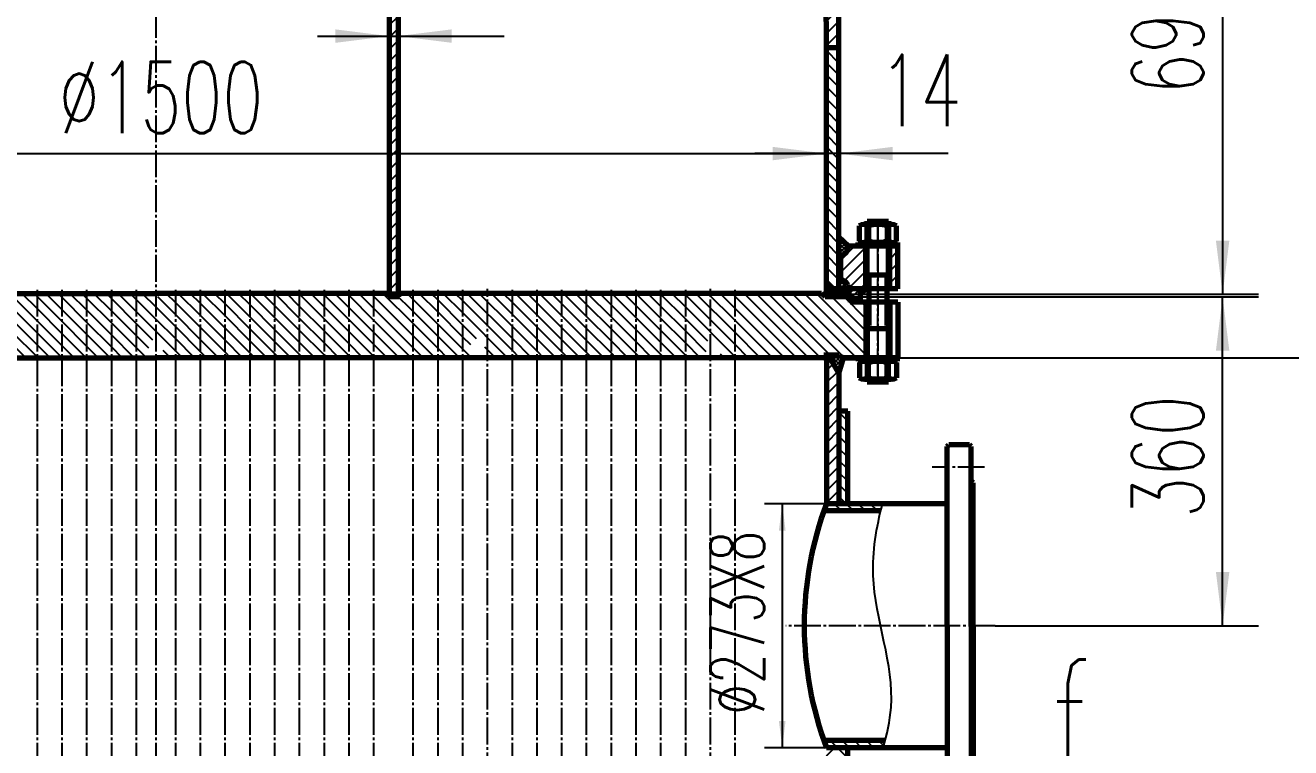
# Model space of a CAD drawing. Header units: millimetres. Extents: x -5940 to 5940, y -8410 to 8410.
# Drawn here: x -3150 to -1734, y 5514 to 6323 of the extents above; entities that cross this region are included whole.
import ezdxf

# ---------------------------------------------------------------- set-up
doc = ezdxf.new("R2010")
doc.units = ezdxf.units.MM
doc.linetypes.add('EB_DASHDOT', pattern=[39, 30, -3, 3, -3])
for name, color, linetype, lineweight in [('CAXA0', 7, 'Continuous', 70), ('CAXA1', 1, 'EB_DASHDOT', 25), ('CAXA3', 4, 'Continuous', 25), ('CAXA4', 3, 'Continuous', 25), ('CAXA5', 51, 'Continuous', 25)]:
    doc.layers.add(name, color=color, linetype=linetype, lineweight=lineweight)
doc.styles.add('机械', font='txt', dxfattribs={"width": 0.667, "bigfont": 'gbcbig.shx'})
doc.dimstyles.new('机械(3)', dxfattribs={"dimscale": 20, "dimtxt": 3, "dimasz": 1.5, "dimexe": 1, "dimexo": 0, "dimtad": 1, "dimdec": 1, "dimdsep": 46, "dimtxsty": '机械', "dimcen": 0, "dimdle": 2, "dimclrd": 256, "dimclre": 256, "dimclrt": 3, "dimazin": 2, "dimtfac": 1, "dimtdec": 3, "dimtmove": 0, "dimatfit": 3, "dimfxl": 0, "dimtolj": 1, "dimtzin": 0, "dimarcsym": 0})
doc.dimstyles.new('机械(4)', dxfattribs={"dimscale": 20, "dimtxt": 4, "dimasz": 3, "dimexe": 2, "dimexo": 0, "dimtad": 1, "dimdec": 1, "dimdsep": 46, "dimtxsty": '机械', "dimcen": 0, "dimdle": 4, "dimclrd": 256, "dimclre": 256, "dimclrt": 3, "dimaunit": 1, "dimazin": 2, "dimtfac": 1, "dimtdec": 3, "dimtmove": 0, "dimatfit": 3, "dimfxl": 0, "dimtolj": 1, "dimtzin": 0, "dimarcsym": 0})
doc.dimstyles.new('机械(5)', dxfattribs={"dimscale": 20, "dimtxt": 5, "dimasz": 4, "dimexe": 2, "dimexo": 0, "dimtad": 1, "dimdec": 1, "dimdsep": 46, "dimtxsty": '机械', "dimcen": 0, "dimdle": 5, "dimclrd": 256, "dimclre": 256, "dimclrt": 3, "dimazin": 2, "dimtfac": 1, "dimtdec": 3, "dimtmove": 0, "dimatfit": 3, "dimfxl": 0, "dimtolj": 1, "dimtzin": 0, "dimarcsym": 0})

# ---------------------------------------------------------------- blocks, each defined once
blk = doc.blocks.new('CAXBLOCK148')
at = {"layer": 'CAXA0', "color": 0, "linetype": 'Continuous', "lineweight": 25}
for p, q in [((-2254.2, 6019), (-2251.2, 6022)), ((-2249.9, 6019), (-2246.9, 6022)), ((-2245.7, 6019), (-2242.7, 6022)), ((-2241.4, 6019), (-2238.4, 6022)), ((-2237.2, 6019), (-2234.2, 6022)), ((-2233, 6019), (-2230, 6022)), ((-2228.7, 6019), (-2225.7, 6022))]:
    blk.add_line(p, q, dxfattribs=at)
blk = doc.blocks.new('CAXBLOCK149')
at = {"layer": 'CAXA0', "color": 0, "linetype": 'Continuous', "lineweight": 25}
for p, q in [((-2251.5, 6019), (-2254.5, 6022)), ((-2247.3, 6019), (-2250.3, 6022)), ((-2243, 6019), (-2246, 6022)), ((-2238.8, 6019), (-2241.8, 6022)), ((-2234.5, 6019), (-2237.5, 6022)), ((-2230.3, 6019), (-2233.3, 6022)), ((-2226.1, 6019), (-2229.1, 6022))]:
    blk.add_line(p, q, dxfattribs=at)
blk = doc.blocks.new('CAXBLOCK150')
at = {"layer": 'CAXA0', "color": 0, "linetype": 'Continuous', "lineweight": 25}
for p, q in [((-2229.4, 6073.2), (-2239.5, 6083.3)), ((-2230.5, 6070.1), (-2239.5, 6079.1)), ((-2232.4, 6067.8), (-2239.5, 6074.8)), ((-2235.2, 6066.3), (-2239.5, 6070.6)), ((-2239.1, 6066), (-2239.5, 6066.3))]:
    blk.add_line(p, q, dxfattribs=at)
blk = doc.blocks.new('CAXBLOCK151')
at = {"layer": 'CAXA0', "color": 0, "linetype": 'Continuous', "lineweight": 25}
for p, q in [((-2239.5, 6084.6), (-2238.7, 6085.3)), ((-2239.5, 6080.4), (-2236.5, 6083.3)), ((-2239.5, 6076.1), (-2234.3, 6081.2)), ((-2239.5, 6071.9), (-2232.1, 6079.2)), ((-2239.5, 6067.6), (-2229.9, 6077.2)), ((-2236.8, 6066), (-2229.3, 6073.5))]:
    blk.add_line(p, q, dxfattribs=at)
blk = doc.blocks.new('CAXBLOCK152')
at = {"layer": 'CAXA0', "color": 0, "linetype": 'Continuous', "lineweight": 25}
for p, q in [((-2239.5, 6035.8), (-2237.3, 6038)), ((-2239.5, 6031.4), (-2233.7, 6037.1)), ((-2233.8, 6028), (-2239.5, 6033.6)), ((-2229.3, 6028), (-2239.3, 6038)), ((-2238.3, 6028), (-2231.3, 6035.1)), ((-2230.2, 6033.3), (-2234.1, 6037.2)), ((-2233.9, 6028), (-2229.7, 6032.1)), ((-2238.3, 6028), (-2239.5, 6029.1)), ((-2229.4, 6028), (-2228.8, 6028.5))]:
    blk.add_line(p, q, dxfattribs=at)
blk = doc.blocks.new('CAXBLOCK153')
at = {"layer": 'CAXA0', "color": 0, "linetype": 'Continuous', "lineweight": 25}
for p, q in [((-2253.5, 6030.8), (-2252, 6032.2)), ((-2251.8, 6028), (-2253.5, 6029.7)), ((-2251.8, 6028), (-2250, 6029.8))]:
    blk.add_line(p, q, dxfattribs=at)
blk = doc.blocks.new('CAXBLOCK154')
at = {"layer": 'CAXA0', "color": 0, "linetype": 'Continuous', "lineweight": 25}
for p, q in [((-2215.5, 6023.9), (-2211.4, 6028)), ((-2212.7, 6024.8), (-2215.5, 6027.6)), ((-2214.9, 6022.5), (-2215.5, 6023.1)), ((-2210.4, 6027), (-2211.4, 6028))]:
    blk.add_line(p, q, dxfattribs=at)
blk = doc.blocks.new('CAXBLOCK162', base_point=(-2196, 5923.8))
at = {"layer": 'CAXA0'}
for p, q in [((-2208, 6103.8), (-2184, 6103.8)), ((-2208, 6043.8), (-2208, 6103.8)), ((-2184, 6103.8), (-2184, 6043.8)), ((-2208, 6043.8), (-2184, 6043.8)), ((-2208, 6043.8), (-2206.2, 6040.7)), ((-2184, 6043.8), (-2185.8, 6040.7)), ((-2208, 5983.8), (-2206.2, 5986.9)), ((-2208, 5983.8), (-2184, 5983.8)), ((-2208, 5983.8), (-2208, 5923.8)), ((-2184, 5983.8), (-2185.8, 5986.9)), ((-2184, 5923.8), (-2184, 5983.8)), ((-2208, 5923.8), (-2184, 5923.8))]:
    blk.add_line(p, q, dxfattribs=at)
at = {"layer": 'CAXA0', "linetype": 'Continuous', "lineweight": 25}
for p, q in [((-2206.2, 6040.7), (-2206.2, 6103.8)), ((-2185.8, 6040.7), (-2185.8, 6103.8)), ((-2206.2, 5986.9), (-2206.2, 5923.8)), ((-2185.8, 5986.9), (-2185.8, 5923.8))]:
    blk.add_line(p, q, dxfattribs=at)
at = {"layer": 'CAXA0', "linetype": 'Continuous', "lineweight": 70}
for p, q in [((-2206.2, 6040.7), (-2206.2, 5986.9)), ((-2185.8, 6040.7), (-2185.8, 5986.9))]:
    blk.add_line(p, q, dxfattribs=at)
at = {"layer": 'CAXA1', "linetype": 'EB_DASHDOT', "lineweight": 25}
blk.add_line((-2196, 6105.8), (-2196, 5921.8), dxfattribs=at)
blk = doc.blocks.new('CAXBLOCK163', base_point=(-2196, 6080))
at = {"layer": 'CAXA0'}
for p, q in [((-2216.7, 6081.5), (-2216.7, 6098.7)), ((-2180.4, 6100.2), (-2211.6, 6100.2)), ((-2206.4, 6098.7), (-2206.4, 6081.5)), ((-2185.6, 6098.7), (-2185.6, 6081.5)), ((-2175.2, 6081.5), (-2175.2, 6098.7)), ((-2180.4, 6080), (-2211.6, 6080))]:
    blk.add_line(p, q, dxfattribs=at)
for centre, radius, start, end in [((-2211.6, 6090.6), 9.57, 57.1328, 122.8672), ((-2196, 6064.2), 36, 73.2213, 106.7787), ((-2180.4, 6090.6), 9.57, 57.1328, 122.8672), ((-2211.6, 6089.6), 9.57, 237.1328, 302.8672), ((-2196, 6116), 36, 253.2213, 286.7787), ((-2180.4, 6089.6), 9.57, 237.1328, 302.8672)]:
    blk.add_arc(centre, radius, start, end, dxfattribs=at)
at = {"layer": 'CAXA1', "linetype": 'EB_DASHDOT', "lineweight": 25}
blk.add_line((-2196, 6078.5), (-2196, 6103.2), dxfattribs=at)
blk = doc.blocks.new('CAXBLOCK164', base_point=(-2196, 6076))
at = {"layer": 'CAXA0'}
for p, q in [((-2218, 6080), (-2174, 6080)), ((-2218, 6076), (-2218, 6080)), ((-2174, 6076), (-2218, 6076)), ((-2174, 6080), (-2174, 6076))]:
    blk.add_line(p, q, dxfattribs=at)
at = {"layer": 'CAXA1', "color": 1, "linetype": 'EB_DASHDOT', "lineweight": 25}
blk.add_line((-2196, 6073), (-2196, 6083), dxfattribs=at)
blk = doc.blocks.new('CAXBLOCK165', base_point=(-2196, 5951))
at = {"layer": 'CAXA0'}
for p, q in [((-2174, 5951), (-2218, 5951)), ((-2218, 5951), (-2218, 5947)), ((-2218, 5947), (-2174, 5947)), ((-2174, 5947), (-2174, 5951))]:
    blk.add_line(p, q, dxfattribs=at)
at = {"layer": 'CAXA1', "color": 1, "linetype": 'EB_DASHDOT', "lineweight": 25}
blk.add_line((-2196, 5954), (-2196, 5944), dxfattribs=at)
blk = doc.blocks.new('CAXBLOCK166', base_point=(-2196, 5947))
at = {"layer": 'CAXA0'}
for p, q in [((-2180.4, 5947), (-2211.6, 5947)), ((-2216.7, 5945.5), (-2216.7, 5928.3)), ((-2206.4, 5928.3), (-2206.4, 5945.5)), ((-2185.6, 5928.3), (-2185.6, 5945.5)), ((-2175.2, 5945.5), (-2175.2, 5928.3)), ((-2180.4, 5926.8), (-2211.6, 5926.8))]:
    blk.add_line(p, q, dxfattribs=at)
for centre, radius, start, end in [((-2211.6, 5937.4), 9.57, 57.1328, 122.8672), ((-2196, 5911), 36, 73.2213, 106.7787), ((-2180.4, 5937.4), 9.57, 57.1328, 122.8672), ((-2211.6, 5936.4), 9.57, 237.1328, 302.8672), ((-2196, 5962.8), 36, 253.2213, 286.7787), ((-2180.4, 5936.4), 9.57, 237.1328, 302.8672)]:
    blk.add_arc(centre, radius, start, end, dxfattribs=at)
at = {"layer": 'CAXA1', "linetype": 'EB_DASHDOT', "lineweight": 25}
blk.add_line((-2196, 5948.5), (-2196, 5923.8), dxfattribs=at)
blk = doc.blocks.new('CAXBLOCK169')
at = {"layer": 'CAXA0', "color": 0, "linetype": 'Continuous', "lineweight": 25}
for p, q in [((-2743.7, 6019), (-2743.8, 6019.1)), ((-2739.4, 6019), (-2742.4, 6022)), ((-2737.8, 6021.6), (-2738.2, 6022)), ((-2735.2, 6019), (-2737.8, 6021.6)), ((-2731.8, 6019.8), (-2733.9, 6022))]:
    blk.add_line(p, q, dxfattribs=at)
blk = doc.blocks.new('CAXBLOCK170')
at = {"layer": 'CAXA0', "color": 0, "linetype": 'Continuous', "lineweight": 25}
for p, q in [((-2743.8, 6021.5), (-2743.3, 6022)), ((-2742.1, 6019), (-2739.1, 6022)), ((-2737.8, 6019), (-2734.8, 6022)), ((-2737.8, 6019), (-2737.8, 6019)), ((-2733.6, 6019), (-2731.8, 6020.8))]:
    blk.add_line(p, q, dxfattribs=at)
blk = doc.blocks.new('CAXBLOCK192')
at = {"layer": 'CAXA0', "color": 0, "linetype": 'Continuous', "lineweight": 25}
for p, q in [((-2237.5, 6060.3), (-2221.8, 6076)), ((-2237.5, 6046.8), (-2209.5, 6074.8)), ((-2182.5, 6074.9), (-2181.4, 6076)), ((-2233.7, 6037.1), (-2209.5, 6061.4)), ((-2182.5, 6061.4), (-2173.5, 6070.4)), ((-2228.8, 6028.5), (-2209.5, 6047.9)), ((-2182.5, 6047.9), (-2173.5, 6056.9)), ((-2215.9, 6028), (-2209.5, 6034.4)), ((-2182.5, 6034.5), (-2173.5, 6043.5)), ((-2175.5, 6028), (-2173.5, 6030))]:
    blk.add_line(p, q, dxfattribs=at)
blk = doc.blocks.new('CAXBLOCK194')
at = {"layer": 'CAXA0', "color": 0, "linetype": 'Continuous', "lineweight": 25}
for p, q in [((-2250.7, 5952.7), (-2249.5, 5954)), ((-2237.1, 5941.4), (-2249.6, 5954)), ((-2249.1, 5949.9), (-2245, 5954)), ((-2238.1, 5937.9), (-2247.8, 5947.7)), ((-2247.5, 5947), (-2240.5, 5954)), ((-2245.8, 5944.2), (-2237.3, 5952.7)), ((-2236, 5944.9), (-2245.1, 5954)), ((-2244.2, 5941.3), (-2234.4, 5951.1)), ((-2235, 5948.4), (-2240.6, 5954)), ((-2242.5, 5938.5), (-2236, 5945)), ((-2239.1, 5934.5), (-2241.7, 5937.1)), ((-2240.9, 5935.6), (-2237.9, 5938.7))]:
    blk.add_line(p, q, dxfattribs=at)
blk = doc.blocks.new('CAXBLOCK196')
at = {"layer": 'CAXA0', "color": 0, "linetype": 'Continuous', "lineweight": 25}
for p, q in [((-2253.5, 6024.1), (-2249.6, 6028)), ((-2248.8, 6022), (-2242.8, 6028)), ((-2242.1, 6022), (-2236.1, 6028)), ((-2235.4, 6022), (-2229.4, 6028)), ((-2228.6, 6022), (-2222.6, 6028)), ((-2225.5, 6018.4), (-2215.9, 6028)), ((-2221.2, 6016), (-2215.5, 6021.7))]:
    blk.add_line(p, q, dxfattribs=at)
blk = doc.blocks.new('CAXBLOCK214')
at = {"layer": 'CAXA0', "color": 0, "linetype": 'Continuous', "lineweight": 25}
for p, q in [((-3136.3, 5992), (-3164, 6019.7)), ((-3136.3, 6005.5), (-3153.8, 6023)), ((-3136.3, 6019), (-3140.3, 6023)), ((-3108.6, 5991.3), (-3136.3, 6019)), ((-3108.6, 6004.7), (-3126.9, 6023)), ((-3108.6, 6018.2), (-3113.4, 6023)), ((-3080.9, 5990.5), (-3108.6, 6018.2)), ((-3080.9, 6004), (-3099.9, 6023)), ((-3080.9, 6017.4), (-3086.4, 6023)), ((-3053.2, 5989.7), (-3080.9, 6017.4)), ((-3053.2, 6003.2), (-3073, 6023)), ((-3053.2, 6016.7), (-3059.5, 6023)), ((-3025.5, 6002.4), (-3046, 6023)), ((-3025.5, 6015.9), (-3032.6, 6023)), ((-3003.5, 6007.4), (-3019.1, 6023)), ((-2981.5, 5998.8), (-3001.6, 6019)), ((-2981.5, 6012.3), (-2992.1, 6023)), ((-2953.8, 5998.1), (-2978.7, 6023)), ((-2953.8, 6011.5), (-2965.2, 6023)), ((-2926, 5997.3), (-2951.7, 6023)), ((-2926, 6010.8), (-2938.3, 6023)), ((-2898.3, 5996.5), (-2924.8, 6023)), ((-2898.3, 6010), (-2911.3, 6023)), ((-2870.6, 5995.7), (-2897.9, 6023)), ((-2870.6, 6009.2), (-2884.4, 6023)), ((-2870.6, 6022.7), (-2870.9, 6023)), ((-2842.9, 5995), (-2870.6, 6022.7)), ((-2842.9, 6008.4), (-2857.4, 6023)), ((-2842.9, 6021.9), (-2844, 6023)), ((-2815.2, 5994.2), (-2842.9, 6021.9)), ((-2815.2, 6007.7), (-2830.5, 6023)), ((-2815.2, 6021.1), (-2817, 6023)), ((-2787.5, 5993.4), (-2815.2, 6021.1)), ((-2787.5, 6006.9), (-2803.6, 6023)), ((-2787.5, 6020.4), (-2790.1, 6023)), ((-2759.8, 5992.7), (-2787.5, 6020.4)), ((-2759.8, 6006.1), (-2776.6, 6023)), ((-2759.8, 6019.6), (-2763.2, 6023)), ((-2715.8, 5975.6), (-2759.8, 6019.6)), ((-2715.8, 5989.1), (-2749.7, 6023)), ((-2715.8, 6002.5), (-2736.2, 6023)), ((-2715.8, 6016), (-2722.7, 6023)), ((-2688, 6001.8), (-2709.3, 6023)), ((-2688, 6015.2), (-2695.8, 6023)), ((-2660.3, 6001), (-2682.3, 6023)), ((-2660.3, 6014.5), (-2668.9, 6023)), ((-2604.9, 5972.5), (-2655.4, 6023)), ((-2604.9, 5986), (-2641.9, 6023)), ((-2604.9, 5999.4), (-2628.4, 6023)), ((-2604.9, 6012.9), (-2615, 6023)), ((-2577.2, 5998.7), (-2601.5, 6023)), ((-2577.2, 6012.1), (-2588, 6023)), ((-2549.5, 5997.9), (-2574.6, 6023)), ((-2549.5, 6011.4), (-2561.1, 6023)), ((-2521.8, 5997.1), (-2547.6, 6023)), ((-2521.8, 6010.6), (-2534.2, 6023)), ((-2494.1, 5996.4), (-2520.7, 6023)), ((-2494.1, 6009.8), (-2507.2, 6023)), ((-2466.3, 5995.6), (-2493.7, 6023)), ((-2466.3, 6009.1), (-2480.3, 6023)), ((-2466.3, 6022.5), (-2466.8, 6023)), ((-2438.6, 5994.8), (-2466.3, 6022.5)), ((-2438.6, 6008.3), (-2453.3, 6023)), ((-2438.6, 6021.8), (-2439.9, 6023)), ((-2410.9, 5994), (-2438.6, 6021.8)), ((-2410.9, 6007.5), (-2426.4, 6023)), ((-2410.9, 6021), (-2412.9, 6023)), ((-2355.5, 5965.6), (-2410.9, 6021)), ((-2355.5, 5979), (-2399.5, 6023)), ((-2355.5, 5992.5), (-2386, 6023)), ((-2355.5, 6006), (-2372.5, 6023)), ((-2355.5, 6019.4), (-2359, 6023)), ((-2287, 5951), (-2355.5, 6019.4)), ((-2273.6, 5951), (-2345.6, 6023)), ((-2260.1, 5951), (-2332.1, 6023)), ((-2249.6, 5954), (-2318.6, 6023)), ((-2233.2, 5951), (-2305.2, 6023)), ((-2219.7, 5951), (-2291.7, 6023)), ((-2209.5, 5954.2), (-2278.2, 6023)), ((-2209.5, 5967.7), (-2264.7, 6023)), ((-2209.5, 5981.2), (-2247.3, 6019)), ((-2209.5, 5994.6), (-2233.8, 6019)), ((-3136.3, 5978.6), (-3164, 6006.3)), ((-3108.6, 5977.8), (-3136.3, 6005.5)), ((-3080.9, 5977), (-3108.6, 6004.7)), ((-3053.2, 5976.3), (-3080.9, 6004)), ((-3025.5, 5988.9), (-3053.2, 6016.7)), ((-3025.5, 5975.5), (-3053.2, 6003.2)), ((-3003.5, 5993.9), (-3025.5, 6015.9)), ((-2981.5, 5985.4), (-3003.5, 6007.4)), ((-2953.8, 5984.6), (-2981.5, 6012.3)), ((-2926, 5983.8), (-2953.8, 6011.5)), ((-2898.3, 5983), (-2926, 6010.8)), ((-2870.6, 5982.3), (-2898.3, 6010)), ((-2842.9, 5981.5), (-2870.6, 6009.2)), ((-2815.2, 5980.7), (-2842.9, 6008.4)), ((-2787.5, 5980), (-2815.2, 6007.7)), ((-2759.8, 5979.2), (-2787.5, 6006.9)), ((-2715.8, 5962.1), (-2759.8, 6006.1)), ((-2688, 5988.3), (-2715.8, 6016)), ((-2660.3, 5987.5), (-2688, 6015.2)), ((-2604.9, 5959), (-2660.3, 6014.5)), ((-2577.2, 5985.2), (-2604.9, 6012.9)), ((-2549.5, 5984.4), (-2577.2, 6012.1)), ((-2521.8, 5983.7), (-2549.5, 6011.4)), ((-2494.1, 5982.9), (-2521.8, 6010.6)), ((-2466.3, 5982.1), (-2494.1, 6009.8)), ((-2438.6, 5981.3), (-2466.3, 6009.1)), ((-2410.9, 5980.6), (-2438.6, 6008.3)), ((-2355.5, 5952.1), (-2410.9, 6007.5)), ((-2300.5, 5951), (-2355.5, 6006)), ((-2209.5, 6008.1), (-2214.3, 6013)), ((-3136.3, 5965.1), (-3164, 5992.8)), ((-3108.6, 5964.3), (-3136.3, 5992)), ((-3080.9, 5963.6), (-3108.6, 5991.3)), ((-3053.2, 5962.8), (-3080.9, 5990.5)), ((-3025.5, 5962), (-3053.2, 5989.7)), ((-3003.5, 5980.4), (-3025.5, 6002.4)), ((-3007.2, 5970.7), (-3025.5, 5988.9)), ((-2981.5, 5971.9), (-3003.5, 5993.9)), ((-2953.8, 5971.1), (-2981.5, 5998.8)), ((-2926, 5970.3), (-2953.8, 5998.1)), ((-2898.3, 5969.6), (-2926, 5997.3)), ((-2870.6, 5968.8), (-2898.3, 5996.5)), ((-2842.9, 5968), (-2870.6, 5995.7)), ((-2815.2, 5967.3), (-2842.9, 5995)), ((-2787.5, 5966.5), (-2815.2, 5994.2)), ((-2759.8, 5965.7), (-2787.5, 5993.4)), ((-2718.1, 5951), (-2759.8, 5992.7)), ((-2688, 5974.8), (-2715.8, 6002.5)), ((-2688, 5961.4), (-2715.8, 5989.1)), ((-2660.3, 5974.1), (-2688, 6001.8)), ((-2610.3, 5951), (-2660.3, 6001)), ((-2577.2, 5971.7), (-2604.9, 5999.4)), ((-2549.5, 5971), (-2577.2, 5998.7)), ((-2521.8, 5970.2), (-2549.5, 5997.9)), ((-2494.1, 5969.4), (-2521.8, 5997.1)), ((-2466.3, 5968.6), (-2494.1, 5996.4)), ((-2438.6, 5967.9), (-2466.3, 5995.6)), ((-2410.9, 5967.1), (-2438.6, 5994.8)), ((-2386.2, 5969.3), (-2410.9, 5994)), ((-2314, 5951), (-2355.5, 5992.5)), ((-3136.3, 5951.6), (-3164, 5979.3)), ((-3108.7, 5951), (-3136.3, 5978.6)), ((-3081.8, 5951), (-3108.6, 5977.8)), ((-3054.9, 5951), (-3080.9, 5977)), ((-3027.9, 5951), (-3053.2, 5976.3)), ((-3011.5, 5961.5), (-3025.5, 5975.5)), ((-2981.5, 5958.4), (-3003.5, 5980.4)), ((-2953.8, 5957.6), (-2981.5, 5985.4)), ((-2926, 5956.9), (-2953.8, 5984.6)), ((-2898.3, 5956.1), (-2926, 5983.8)), ((-2870.6, 5955.3), (-2898.3, 5983)), ((-2842.9, 5954.6), (-2870.6, 5982.3)), ((-2815.2, 5953.8), (-2842.9, 5981.5)), ((-2787.5, 5953), (-2815.2, 5980.7)), ((-2759.8, 5952.2), (-2787.5, 5980)), ((-2731.6, 5951), (-2759.8, 5979.2)), ((-2691.2, 5951), (-2715.8, 5975.6)), ((-2660.3, 5960.6), (-2688, 5988.3)), ((-2664.2, 5951), (-2688, 5974.8)), ((-2644.9, 5972.1), (-2660.3, 5987.5)), ((-2577.2, 5958.3), (-2604.9, 5986)), ((-2549.5, 5957.5), (-2577.2, 5985.2)), ((-2521.8, 5956.7), (-2549.5, 5984.4)), ((-2494.1, 5955.9), (-2521.8, 5983.7)), ((-2466.3, 5955.2), (-2494.1, 5982.9)), ((-2438.6, 5954.4), (-2466.3, 5982.1)), ((-2410.9, 5953.6), (-2438.6, 5981.3)), ((-2387.9, 5957.6), (-2410.9, 5980.6)), ((-2327.5, 5951), (-2355.5, 5979)), ((-3149.1, 5951), (-3164, 5965.9)), ((-3122.2, 5951), (-3136.3, 5965.1)), ((-3095.3, 5951), (-3108.6, 5964.3)), ((-3068.3, 5951), (-3080.9, 5963.6)), ((-3041.4, 5951), (-3053.2, 5962.8)), ((-3014.4, 5951), (-3025.5, 5962)), ((-2960.6, 5951), (-2981.5, 5971.9)), ((-2933.6, 5951), (-2953.8, 5971.1)), ((-2906.7, 5951), (-2926, 5970.3)), ((-2879.7, 5951), (-2898.3, 5969.6)), ((-2852.8, 5951), (-2870.6, 5968.8)), ((-2825.9, 5951), (-2842.9, 5968)), ((-2798.9, 5951), (-2815.2, 5967.3)), ((-2772, 5951), (-2787.5, 5966.5)), ((-2745, 5951), (-2759.8, 5965.7)), ((-2704.6, 5951), (-2715.8, 5962.1)), ((-2677.7, 5951), (-2688, 5961.4)), ((-2651.5, 5965.2), (-2660.3, 5974.1)), ((-2651.5, 5951.7), (-2660.3, 5960.6)), ((-2623.8, 5951), (-2635.5, 5962.6)), ((-2583.4, 5951), (-2604.9, 5972.5)), ((-2556.4, 5951), (-2577.2, 5971.7)), ((-2529.5, 5951), (-2549.5, 5971)), ((-2502.6, 5951), (-2521.8, 5970.2)), ((-2475.6, 5951), (-2494.1, 5969.4)), ((-2448.7, 5951), (-2466.3, 5968.6)), ((-2421.7, 5951), (-2438.6, 5967.9)), ((-2394.8, 5951), (-2410.9, 5967.1)), ((-2340.9, 5951), (-2355.5, 5965.6)), ((-3135.7, 5951), (-3136.3, 5951.6)), ((-2987.5, 5951), (-2995.5, 5958.9)), ((-2974, 5951), (-2981.5, 5958.4)), ((-2947.1, 5951), (-2953.8, 5957.6)), ((-2920.1, 5951), (-2926, 5956.9)), ((-2893.2, 5951), (-2898.3, 5956.1)), ((-2866.3, 5951), (-2870.6, 5955.3)), ((-2839.3, 5951), (-2842.9, 5954.6)), ((-2812.4, 5951), (-2815.2, 5953.8)), ((-2785.4, 5951), (-2787.5, 5953)), ((-2758.5, 5951), (-2759.8, 5952.2)), ((-2596.9, 5951), (-2604.9, 5959)), ((-2569.9, 5951), (-2577.2, 5958.3)), ((-2543, 5951), (-2549.5, 5957.5)), ((-2516, 5951), (-2521.8, 5956.7)), ((-2489.1, 5951), (-2494.1, 5955.9)), ((-2462.2, 5951), (-2466.3, 5955.2)), ((-2435.2, 5951), (-2438.6, 5954.4)), ((-2408.3, 5951), (-2410.9, 5953.6)), ((-2367.9, 5951), (-2371.9, 5955)), ((-2354.4, 5951), (-2355.5, 5952.1))]:
    blk.add_line(p, q, dxfattribs=at)
blk = doc.blocks.new('CAXBLOCK235')
at = {"layer": 'CAXA0', "color": 0, "linetype": 'Continuous', "lineweight": 25}
for p, q in [((-2244.2, 6323), (-2253.5, 6313.7)), ((-2239.5, 6314.2), (-2253.5, 6300.2)), ((-2239.5, 6300.8), (-2242.2, 6298))]:
    blk.add_line(p, q, dxfattribs=at)
blk = doc.blocks.new('CAXBLOCK250')
at = {"layer": 'CAXA0', "color": 0, "linetype": 'Continuous', "lineweight": 25}
for p, q in [((-3202, 6698.7), (-3218.5, 6682.2)), ((-3186.5, 6700.7), (-3202.8, 6684.4)), ((-3171.2, 6702.5), (-3187.3, 6686.5)), ((-3156.1, 6704.2), (-3172, 6688.3)), ((-3141.2, 6705.7), (-3156.8, 6690)), ((-3126.4, 6706.9), (-3141.9, 6691.5)), ((-3111.8, 6708.1), (-3127.1, 6692.8)), ((-3097.5, 6709), (-3112.4, 6694)), ((-3083.2, 6709.8), (-3098, 6694.9)), ((-3070.9, 6708.6), (-3083.7, 6695.8)), ((-3063.6, 6702.4), (-3069.6, 6696.5)), ((-2937.5, 6707.3), (-2947.5, 6697.3)), ((-2921.6, 6709.7), (-2935, 6696.4)), ((-2908.9, 6709), (-2922.1, 6695.8)), ((-2896.2, 6708.1), (-2909.4, 6695)), ((-2883.7, 6707.2), (-2896.8, 6694.2)), ((-2871.3, 6706.1), (-2884.3, 6693.2)), ((-2859, 6705), (-2871.8, 6692.1)), ((-2846.7, 6703.8), (-2859.5, 6691)), ((-2834.6, 6702.4), (-2847.3, 6689.7)), ((-2822.6, 6701), (-2835.2, 6688.4)), ((-2810.6, 6699.5), (-2823.1, 6686.9)), ((-2798.8, 6697.9), (-2811.2, 6685.4)), ((-3282.8, 6685.3), (-3300.9, 6667.2)), ((-3266.2, 6688.5), (-3283.9, 6670.7)), ((-3249.8, 6691.4), (-3267.1, 6674)), ((-3233.6, 6694), (-3250.7, 6677)), ((-3217.7, 6696.5), (-3234.5, 6679.7)), ((-2787, 6696.2), (-2799.4, 6683.8)), ((-2775.3, 6694.4), (-2787.6, 6682.1)), ((-2763.7, 6692.5), (-2775.9, 6680.3)), ((-2752.2, 6690.5), (-2764.4, 6678.4)), ((-2740.8, 6688.5), (-2752.9, 6676.4)), ((-2729.5, 6686.3), (-2741.4, 6674.4)), ((-2718.3, 6684.1), (-2730.2, 6672.2)), ((-3352.6, 6669.3), (-3372.7, 6649.3)), ((-3334.6, 6673.9), (-3354.1, 6654.4)), ((-3317, 6678), (-3335.9, 6659.1)), ((-3299.8, 6681.8), (-3318.3, 6663.2)), ((-2707.1, 6681.8), (-2719, 6669.9)), ((-2696, 6679.3), (-2707.8, 6667.6)), ((-2685.1, 6676.9), (-2696.8, 6665.1)), ((-2674.1, 6674.3), (-2685.8, 6662.7)), ((-2663.4, 6671.6), (-2674.9, 6660)), ((-2652.6, 6668.9), (-2664.1, 6657.4)), ((-3371.1, 6664.3), (-3391.6, 6643.9)), ((-2642, 6666), (-2653.4, 6654.6)), ((-2631.4, 6663.1), (-2642.8, 6651.7)), ((-2621, 6660.1), (-2632.3, 6648.8)), ((-2610.6, 6657), (-2621.9, 6645.8)), ((-2600.3, 6653.9), (-2611.5, 6642.7)), ((-2590.1, 6650.6), (-2601.3, 6639.4)), ((-2580, 6647.2), (-2591, 6636.2)), ((-2570, 6643.8), (-2581, 6632.8)), ((-2561.4, 6638.8), (-2570.9, 6629.3)), ((-2555.3, 6631.5), (-2561.1, 6625.7)), ((-2549.1, 6624.2), (-2551.2, 6622.1)), ((-2422.1, 6576.2), (-2432.3, 6566)), ((-2413.6, 6571.1), (-2423.8, 6560.9)), ((-2405.4, 6565.9), (-2415.5, 6555.8)), ((-2397.2, 6560.6), (-2407.3, 6550.5)), ((-2389.2, 6555.1), (-2399.2, 6545.1)), ((-2381.2, 6549.6), (-2391.3, 6539.6)), ((-2373.5, 6543.9), (-2383.4, 6533.9)), ((-2365.8, 6538.2), (-2375.7, 6528.2)), ((-2358.2, 6532.2), (-2368.2, 6522.3)), ((-2350.8, 6526.2), (-2360.8, 6516.2)), ((-2343.6, 6520), (-2353.5, 6510)), ((-2336.4, 6513.6), (-2346.3, 6503.7)), ((-2329.5, 6507.1), (-2339.4, 6497.2)), ((-2322.7, 6500.4), (-2332.6, 6490.6)), ((-2316, 6493.6), (-2325.9, 6483.7)), ((-2309.5, 6486.6), (-2319.4, 6476.7)), ((-2303.2, 6479.5), (-2313.1, 6469.6)), ((-2297.1, 6472.1), (-2307, 6462.2)), ((-2291.2, 6464.5), (-2301.2, 6454.6)), ((-2285.5, 6456.8), (-2295.5, 6446.8)), ((-2280, 6448.8), (-2290.1, 6438.7)), ((-2274.7, 6440.6), (-2284.9, 6430.4)), ((-2269.7, 6432.1), (-2280, 6421.9)), ((-2265, 6423.4), (-2275.4, 6413)), ((-2260.5, 6414.4), (-2271.1, 6403.8)), ((-2256.4, 6405.1), (-2267.2, 6394.3)), ((-2252.6, 6395.4), (-2263.6, 6384.4)), ((-2249.2, 6385.3), (-2260.5, 6374)), ((-2246.2, 6374.8), (-2257.8, 6363.2)), ((-2243.7, 6363.9), (-2255.7, 6351.8)), ((-2241.7, 6352.4), (-2254.2, 6339.9)), ((-2240.2, 6340.4), (-2253.6, 6327.1)), ((-2239.6, 6327.6), (-2244.2, 6323))]:
    blk.add_line(p, q, dxfattribs=at)
blk = doc.blocks.new('CAXBLOCK251')
at = {"layer": 'CAXA0', "color": 0, "linetype": 'Continuous', "lineweight": 25}
for p, q in [((-2239.5, 6280.6), (-2253.5, 6294.6)), ((-2239.5, 6294), (-2243.4, 6298)), ((-2239.5, 6267.1), (-2253.5, 6281.1)), ((-2239.5, 6253.6), (-2253.5, 6267.6)), ((-2239.5, 6240.2), (-2253.5, 6254.2)), ((-2239.5, 6226.7), (-2253.5, 6240.7)), ((-2239.5, 6213.2), (-2253.5, 6227.2)), ((-2239.5, 6199.8), (-2253.5, 6213.8)), ((-2239.5, 6186.3), (-2253.5, 6200.3)), ((-2239.5, 6172.8), (-2253.5, 6186.8)), ((-2239.5, 6159.3), (-2253.5, 6173.3)), ((-2239.5, 6145.9), (-2253.5, 6159.9)), ((-2239.5, 6132.4), (-2253.5, 6146.4)), ((-2239.5, 6118.9), (-2253.5, 6132.9)), ((-2239.5, 6105.5), (-2253.5, 6119.5)), ((-2239.5, 6092), (-2253.5, 6106)), ((-2239.5, 6078.5), (-2253.5, 6092.5)), ((-2239.5, 6065.1), (-2253.5, 6079.1)), ((-2239.5, 6051.6), (-2253.5, 6065.6)), ((-2239.5, 6038.1), (-2253.5, 6052.1)), ((-2242.8, 6028), (-2253.5, 6038.6))]:
    blk.add_line(p, q, dxfattribs=at)
blk = doc.blocks.new('CAXBLOCK252')
at = {"layer": 'CAXA0', "color": 0, "linetype": 'Continuous', "lineweight": 25}
for p, q in [((-3274.2, 6667), (-3267.1, 6674)), ((-2742.8, 6673), (-2741.4, 6674.4)), ((-2742.8, 6659.6), (-2732.8, 6669.6)), ((-3274.2, 6653.5), (-3264.2, 6663.5)), ((-2742.8, 6646.1), (-2732.8, 6656.1)), ((-3274.2, 6640), (-3264.2, 6650)), ((-2742.8, 6632.6), (-2732.8, 6642.6)), ((-3274.2, 6626.6), (-3264.2, 6636.6)), ((-2742.8, 6619.2), (-2732.8, 6629.2)), ((-3274.2, 6613.1), (-3264.2, 6623.1)), ((-2742.8, 6605.7), (-2732.8, 6615.7)), ((-3274.2, 6599.6), (-3264.2, 6609.6)), ((-2742.8, 6592.2), (-2732.8, 6602.2)), ((-3274.2, 6586.2), (-3264.2, 6596.2)), ((-2742.8, 6578.7), (-2732.8, 6588.7)), ((-3274.2, 6572.7), (-3264.2, 6582.7)), ((-2742.8, 6565.3), (-2732.8, 6575.3)), ((-3274.2, 6559.2), (-3264.2, 6569.2)), ((-3274.2, 6545.7), (-3264.2, 6555.7)), ((-2742.8, 6551.8), (-2732.8, 6561.8)), ((-3274.2, 6532.3), (-3264.2, 6542.3)), ((-2742.8, 6538.3), (-2732.8, 6548.3)), ((-3274.2, 6518.8), (-3264.2, 6528.8)), ((-2742.8, 6524.9), (-2732.8, 6534.9)), ((-3274.2, 6505.3), (-3264.2, 6515.3)), ((-2742.8, 6511.4), (-2732.8, 6521.4)), ((-3274.2, 6491.9), (-3264.2, 6501.9)), ((-2742.8, 6497.9), (-2732.8, 6507.9)), ((-3274.2, 6478.4), (-3264.2, 6488.4)), ((-2742.8, 6484.5), (-2732.8, 6494.5)), ((-3274.2, 6464.9), (-3264.2, 6474.9)), ((-2742.8, 6471), (-2732.8, 6481)), ((-3274.2, 6451.5), (-3264.2, 6461.5)), ((-2742.8, 6457.5), (-2732.8, 6467.5)), ((-3274.2, 6438), (-3264.2, 6448)), ((-2742.8, 6444), (-2732.8, 6454)), ((-3274.2, 6424.5), (-3264.2, 6434.5)), ((-2742.8, 6430.6), (-2732.8, 6440.6)), ((-3274.2, 6411), (-3264.2, 6421)), ((-2742.8, 6417.1), (-2732.8, 6427.1)), ((-2742.8, 6403.6), (-2732.8, 6413.6)), ((-3274.2, 6397.6), (-3264.2, 6407.6)), ((-2742.8, 6390.2), (-2732.8, 6400.2)), ((-3274.2, 6384.1), (-3264.2, 6394.1)), ((-2742.8, 6376.7), (-2732.8, 6386.7)), ((-3274.2, 6370.6), (-3264.2, 6380.6)), ((-2742.8, 6363.2), (-2732.8, 6373.2)), ((-3274.2, 6357.2), (-3264.2, 6367.2)), ((-2742.8, 6349.7), (-2732.8, 6359.7)), ((-3274.2, 6343.7), (-3264.2, 6353.7)), ((-2742.8, 6336.3), (-2732.8, 6346.3)), ((-3274.2, 6330.2), (-3264.2, 6340.2)), ((-2742.6, 6323), (-2732.8, 6332.8)), ((-3274.2, 6316.7), (-3267.9, 6323)), ((-3267.9, 6323), (-3264.2, 6326.7)), ((-2742.8, 6322.8), (-2742.6, 6323)), ((-2742.8, 6309.3), (-2732.8, 6319.3)), ((-3274.2, 6303.3), (-3264.2, 6313.3)), ((-2742.8, 6295.9), (-2732.8, 6305.9)), ((-3274.2, 6289.8), (-3264.2, 6299.8)), ((-3274.2, 6276.3), (-3264.2, 6286.3)), ((-2742.8, 6282.4), (-2732.8, 6292.4)), ((-3274.2, 6262.9), (-3264.2, 6272.9)), ((-2742.8, 6268.9), (-2732.8, 6278.9)), ((-3274.2, 6249.4), (-3264.2, 6259.4)), ((-2742.8, 6255.5), (-2732.8, 6265.5)), ((-3274.2, 6235.9), (-3264.2, 6245.9)), ((-2742.8, 6242), (-2732.8, 6252)), ((-3274.2, 6222.5), (-3264.2, 6232.5)), ((-2742.8, 6228.5), (-2732.8, 6238.5)), ((-3274.2, 6209), (-3264.2, 6219)), ((-2742.8, 6215), (-2732.8, 6225)), ((-3274.2, 6195.5), (-3264.2, 6205.5)), ((-2742.8, 6201.6), (-2732.8, 6211.6)), ((-3274.2, 6182), (-3264.2, 6192)), ((-2742.8, 6188.1), (-2732.8, 6198.1)), ((-3274.2, 6168.6), (-3264.2, 6178.6)), ((-2742.8, 6174.6), (-2732.8, 6184.6)), ((-3274.2, 6155.1), (-3264.2, 6165.1)), ((-2742.8, 6161.2), (-2732.8, 6171.2)), ((-3274.2, 6141.6), (-3264.2, 6151.6)), ((-2742.8, 6147.7), (-2732.8, 6157.7)), ((-3274.2, 6128.2), (-3264.2, 6138.2)), ((-2742.8, 6134.2), (-2732.8, 6144.2)), ((-2742.8, 6120.8), (-2732.8, 6130.8)), ((-3274.2, 6114.7), (-3264.2, 6124.7)), ((-2742.8, 6107.3), (-2732.8, 6117.3)), ((-3274.2, 6101.2), (-3264.2, 6111.2)), ((-2742.8, 6093.8), (-2732.8, 6103.8)), ((-3274.2, 6087.8), (-3264.2, 6097.8)), ((-2742.8, 6080.3), (-2732.8, 6090.3)), ((-3274.2, 6074.3), (-3264.2, 6084.3)), ((-2742.8, 6066.9), (-2732.8, 6076.9)), ((-3274.2, 6060.8), (-3264.2, 6070.8)), ((-2742.8, 6053.4), (-2732.8, 6063.4)), ((-3274.2, 6047.3), (-3264.2, 6057.3)), ((-2742.8, 6039.9), (-2732.8, 6049.9)), ((-3274.2, 6033.9), (-3264.2, 6043.9)), ((-2742.8, 6026.5), (-2732.8, 6036.5)), ((-3272.6, 6022), (-3264.2, 6030.4)), ((-2733.8, 6022), (-2732.8, 6023))]:
    blk.add_line(p, q, dxfattribs=at)
blk = doc.blocks.new('*D361')
at = {"layer": 'CAXA4', "linetype": 'Continuous', "lineweight": 25}
for points in [[(-3753.5, 2991.3), (-3673.5, 2981.3), (-3673.5, 3001.3)], [(-2253.5, 2991.3), (-2333.5, 2981.3), (-2333.5, 3001.3)]]:
    blk.add_hatch(color=131, dxfattribs=at).paths.add_polyline_path(points, flags=0)
at = {"layer": 'CAXA4', "color": 131, "linetype": 'Continuous', "lineweight": 25}
for p, q in [((-3753.5, 5951), (-3753.5, 2951.3)), ((-2253.5, 5504.5), (-2253.5, 2951.3)), ((-3753.5, 2991.3), (-2253.5, 2991.3))]:
    blk.add_line(p, q, dxfattribs=at)
at = {"layer": 'CAXA4', "color": 3, "linetype": 'Continuous', "lineweight": 25, "insert": (-3139.6, 3116.7), "char_height": 100, "attachment_point": 1, "style": '机械'}
blk.add_mtext('{%%C}1500', dxfattribs=at)
blk = doc.blocks.new('CAXBLOCK280')
at = {"layer": 'CAXA0', "color": 0, "linetype": 'Continuous', "lineweight": 25}
for p, q in [((-2229.5, 5879.9), (-2239.5, 5889.9)), ((-2229.5, 5866.5), (-2239.5, 5876.5)), ((-2229.5, 5853), (-2239.5, 5863)), ((-2229.5, 5839.5), (-2239.5, 5849.5)), ((-2229.5, 5826.1), (-2239.5, 5836.1)), ((-2229.5, 5812.6), (-2239.5, 5822.6)), ((-2229.5, 5799.1), (-2239.5, 5809.1)), ((-2231.3, 5787.5), (-2239.5, 5795.6)), ((-2229.5, 5502.8), (-2239.5, 5512.8)), ((-2229.5, 5489.3), (-2239.5, 5499.3)), ((-2229.5, 5475.8), (-2239.5, 5485.8)), ((-2229.5, 5462.4), (-2239.5, 5472.4)), ((-2229.5, 5448.9), (-2239.5, 5458.9)), ((-2229.5, 5435.4), (-2239.5, 5445.4)), ((-2238.5, 5431), (-2239.5, 5431.9))]:
    blk.add_line(p, q, dxfattribs=at)
blk = doc.blocks.new('CAXBLOCK283')
at = {"layer": 'CAXA0', "color": 0, "linetype": 'Continuous', "lineweight": 25}
for p, q in [((-2250.2, 5779.5), (-2254.8, 5784)), ((-2236.8, 5779.5), (-2244.8, 5787.5)), ((-2223.3, 5779.5), (-2231.3, 5787.5)), ((-2209.8, 5779.5), (-2217.8, 5787.5)), ((-2196.4, 5779.5), (-2204.4, 5787.5)), ((-2190.8, 5787.4), (-2190.9, 5787.5)), ((-2241.2, 5514.5), (-2249.2, 5522.5)), ((-2227.7, 5514.5), (-2235.7, 5522.5)), ((-2214.2, 5514.5), (-2222.2, 5522.5)), ((-2200.8, 5514.5), (-2208.8, 5522.5)), ((-2189.4, 5516.6), (-2195.3, 5522.5))]:
    blk.add_line(p, q, dxfattribs=at)
blk = doc.blocks.new('CAXBLOCK285')
at = {"layer": 'CAXA0', "color": 0, "linetype": 'Continuous', "lineweight": 25}
for p, q in [((-2253.5, 5950), (-2250.7, 5952.7)), ((-2253.5, 5936.5), (-2245.8, 5944.2)), ((-2253.5, 5923.1), (-2240.9, 5935.6)), ((-2253.5, 5909.6), (-2239.5, 5923.6)), ((-2253.5, 5896.1), (-2239.5, 5910.1)), ((-2253.5, 5882.6), (-2239.5, 5896.6)), ((-2253.5, 5869.2), (-2239.5, 5883.2)), ((-2253.5, 5855.7), (-2239.5, 5869.7)), ((-2253.5, 5842.2), (-2239.5, 5856.2)), ((-2253.5, 5828.8), (-2239.5, 5842.8)), ((-2253.5, 5815.3), (-2239.5, 5829.3)), ((-2253.5, 5801.8), (-2239.5, 5815.8)), ((-2253.5, 5788.4), (-2239.5, 5802.4)), ((-2240.9, 5787.5), (-2239.5, 5788.9)), ((-2253.5, 5505.5), (-2244.5, 5514.5))]:
    blk.add_line(p, q, dxfattribs=at)
blk = doc.blocks.new('*D441')
at = {"layer": 'CAXA4', "linetype": 'Continuous', "lineweight": 25}
for points in [[(-1350.4, 5951), (-1360.4, 5871), (-1340.4, 5871)], [(-1350.4, 1901), (-1360.4, 1981), (-1340.4, 1981)]]:
    blk.add_hatch(color=131, dxfattribs=at).paths.add_polyline_path(points, flags=0)
at = {"layer": 'CAXA4', "color": 131, "linetype": 'Continuous', "lineweight": 25}
for p, q in [((-2173.5, 5951), (-1310.4, 5951)), ((-1350.4, 5951), (-1350.4, 1901)), ((-2173.5, 1901), (-1310.4, 1901))]:
    blk.add_line(p, q, dxfattribs=at)
at = {"layer": 'CAXA4', "color": 3, "linetype": 'Continuous', "lineweight": 25, "insert": (-1474, 3818.1), "char_height": 100, "attachment_point": 1, "rotation": 90, "style": '机械'}
blk.add_mtext('4050', dxfattribs=at)
blk = doc.blocks.new('*D442')
at = {"layer": 'CAXA4', "linetype": 'Continuous', "lineweight": 25}
for points in [[(-744.3, 6862), (-734.3, 6782), (-754.3, 6782)], [(-744.3, 85), (-734.3, 165), (-754.3, 165)]]:
    blk.add_hatch(color=131, dxfattribs=at).paths.add_polyline_path(points, flags=0)
at = {"layer": 'CAXA4', "color": 131, "linetype": 'Continuous', "lineweight": 25}
for p, q in [((-2924.5, 6862), (-704.3, 6862)), ((-744.3, 85), (-744.3, 6862)), ((-1769, 85), (-704.3, 85))]:
    blk.add_line(p, q, dxfattribs=at)
at = {"layer": 'CAXA4', "color": 3, "linetype": 'Continuous', "lineweight": 25, "insert": (-867.9, 3363.2), "char_height": 100, "attachment_point": 1, "rotation": 90, "style": '机械'}
blk.add_mtext('6777', dxfattribs=at)
blk = doc.blocks.new('*D443')
at = {"layer": 'CAXA4', "linetype": 'Continuous', "lineweight": 25}
for points in [[(-1810.2, 6712), (-1817.7, 6652), (-1802.7, 6652)], [(-1810.2, 6022), (-1817.7, 6082), (-1802.7, 6082)]]:
    blk.add_hatch(color=131, dxfattribs=at).paths.add_polyline_path(points, flags=0)
at = {"layer": 'CAXA4', "color": 131, "linetype": 'Continuous', "lineweight": 25}
for p, q in [((-3003.5, 6712), (-1770.2, 6712)), ((-1810.2, 6712), (-1810.2, 6022)), ((-2225.5, 6022), (-1770.2, 6022))]:
    blk.add_line(p, q, dxfattribs=at)
at = {"layer": 'CAXA4', "color": 3, "linetype": 'Continuous', "lineweight": 25, "insert": (-1911.6, 6245.7), "char_height": 80, "attachment_point": 1, "rotation": 90, "style": '机械'}
blk.add_mtext('690', dxfattribs=at)
blk = doc.blocks.new('*D444')
at = {"layer": 'CAXA4', "linetype": 'Continuous', "lineweight": 25}
for points in [[(-2253.5, 6179.4), (-2313.5, 6186.9), (-2313.5, 6171.9)], [(-2239.5, 6179.4), (-2179.5, 6186.9), (-2179.5, 6171.9)]]:
    blk.add_hatch(color=131, dxfattribs=at).paths.add_polyline_path(points, flags=0)
at = {"layer": 'CAXA4', "color": 131, "linetype": 'Continuous', "lineweight": 25}
for p, q in [((-2253.5, 6323), (-2253.5, 6139.4)), ((-2239.5, 6323), (-2239.5, 6139.4)), ((-2117.2, 6179.4), (-2333.5, 6179.4))]:
    blk.add_line(p, q, dxfattribs=at)
at = {"layer": 'CAXA4', "color": 3, "linetype": 'Continuous', "lineweight": 25, "insert": (-2194, 6290.2), "char_height": 80, "attachment_point": 1, "style": '机械'}
blk.add_mtext('14', dxfattribs=at)
blk = doc.blocks.new('*D458')
at = {"layer": 'CAXA4', "linetype": 'Continuous', "lineweight": 25}
for points in [[(-2302.9, 5787.5), (-2306.7, 5757.5), (-2299.2, 5757.5)], [(-2302.9, 5514.5), (-2306.7, 5544.5), (-2299.2, 5544.5)]]:
    blk.add_hatch(color=131, dxfattribs=at).paths.add_polyline_path(points, flags=0)
at = {"layer": 'CAXA4', "color": 131, "linetype": 'Continuous', "lineweight": 25}
for p, q in [((-2118.5, 5787.5), (-2322.9, 5787.5)), ((-2302.9, 5787.5), (-2302.9, 5514.5)), ((-2118.5, 5514.5), (-2322.9, 5514.5))]:
    blk.add_line(p, q, dxfattribs=at)
at = {"layer": 'CAXA4', "color": 3, "linetype": 'Continuous', "lineweight": 25, "insert": (-2383.2, 5551.4), "char_height": 60, "attachment_point": 1, "rotation": 90, "style": '机械'}
blk.add_mtext('{%%C}273X8', dxfattribs=at)
blk = doc.blocks.new('*D459')
at = {"layer": 'CAXA4', "linetype": 'Continuous', "lineweight": 25}
for points in [[(-3753.5, 6179.4), (-3693.5, 6171.9), (-3693.5, 6186.9)], [(-2253.5, 6179.4), (-2313.5, 6171.9), (-2313.5, 6186.9)]]:
    blk.add_hatch(color=131, dxfattribs=at).paths.add_polyline_path(points, flags=0)
at = {"layer": 'CAXA4', "color": 131, "linetype": 'Continuous', "lineweight": 25}
for p, q in [((-3753.5, 6022), (-3753.5, 6219.4)), ((-2253.5, 6022), (-2253.5, 6219.4)), ((-3753.5, 6179.4), (-2253.5, 6179.4))]:
    blk.add_line(p, q, dxfattribs=at)
at = {"layer": 'CAXA4', "color": 3, "linetype": 'Continuous', "lineweight": 25, "insert": (-3112.4, 6282.2), "char_height": 80, "attachment_point": 1, "style": '机械'}
blk.add_mtext('{%%C}1500', dxfattribs=at)
blk = doc.blocks.new('*D460')
at = {"layer": 'CAXA4', "linetype": 'Continuous', "lineweight": 25}
for points in [[(-2742.8, 6310.9), (-2802.8, 6303.4), (-2802.8, 6318.4)], [(-2732.8, 6310.9), (-2672.8, 6303.4), (-2672.8, 6318.4)]]:
    blk.add_hatch(color=131, dxfattribs=at).paths.add_polyline_path(points, flags=0)
at = {"layer": 'CAXA4', "color": 131, "linetype": 'Continuous', "lineweight": 25}
for p, q in [((-2742.8, 6047), (-2742.8, 6350.9)), ((-2732.8, 6047), (-2732.8, 6350.9)), ((-2822.8, 6310.9), (-2732.8, 6310.9)), ((-2732.8, 6310.9), (-2614.2, 6310.9))]:
    blk.add_line(p, q, dxfattribs=at)
at = {"layer": 'CAXA4', "color": 3, "linetype": 'Continuous', "lineweight": 25, "insert": (-2691, 6423.2), "char_height": 80, "attachment_point": 1, "style": '机械'}
blk.add_mtext('10', dxfattribs=at)
blk = doc.blocks.new('*D562')
at = {"layer": 'CAXA4', "linetype": 'Continuous', "lineweight": 25}
for points in [[(-1810.2, 6019), (-1802.7, 5959), (-1817.7, 5959)], [(-1810.2, 5651), (-1802.7, 5711), (-1817.7, 5711)]]:
    blk.add_hatch(color=131, dxfattribs=at).paths.add_polyline_path(points, flags=0)
at = {"layer": 'CAXA4', "color": 131, "linetype": 'Continuous', "lineweight": 25}
for p, q in [((-2225.5, 6019), (-1770.2, 6019)), ((-1810.2, 5651), (-1810.2, 6019)), ((-2064.7, 5651), (-1770.2, 5651))]:
    blk.add_line(p, q, dxfattribs=at)
at = {"layer": 'CAXA4', "color": 3, "linetype": 'Continuous', "lineweight": 25, "insert": (-1911.6, 5771.7), "char_height": 80, "attachment_point": 1, "rotation": 90, "style": '机械'}
blk.add_mtext('360', dxfattribs=at)

msp = doc.modelspace()

# ---------------------------------------------------------------- linework, layer by layer
at = {"layer": 'CAXA0'}
for p, q in [((-2742.76, 6674.6), (-2742.76, 6021.98)), ((-2732.76, 6672.71), (-2732.76, 6021.98)), ((-2253.46, 6021.98), (-2253.46, 6322.98)), ((-2239.46, 6027.98), (-2239.46, 6322.98)), ((-2253.46, 6297.98), (-2239.46, 6297.98)), ((-2228.65, 6075.98), (-2239.46, 6085.98)), ((-2229.74, 6071.91), (-2228.65, 6075.98)), ((-2173.46, 6075.98), (-2228.65, 6075.98)), ((-2209.46, 6027.98), (-2209.46, 6075.98)), ((-2182.46, 6027.98), (-2182.46, 6075.98)), ((-2173.46, 6027.98), (-2173.46, 6075.98)), ((-2237.46, 6065.98), (-2239.46, 6065.98)), ((-2237.46, 6037.98), (-2237.46, 6065.98)), ((-2248.46, 6027.98), (-2253.46, 6033.94)), ((-2237.46, 6037.98), (-2239.46, 6037.98)), ((-2229.74, 6032.06), (-2228.65, 6027.98)), ((-3264.17, 6022.98), (-3003.46, 6022.98)), ((-2742.76, 6022.98), (-3003.46, 6022.98)), ((-2743.76, 6018.98), (-2743.76, 6022.98)), ((-2731.76, 6021.98), (-2743.76, 6021.98)), ((-2731.76, 6018.98), (-2743.76, 6018.98)), ((-2258.96, 6022.98), (-2732.76, 6022.98)), ((-2731.76, 6018.98), (-2731.76, 6022.98)), ((-2254.96, 6018.98), (-2258.96, 6022.98)), ((-2254.96, 6021.98), (-2254.96, 6018.98)), ((-2254.96, 6021.98), (-2254.96, 6018.98)), ((-2225.46, 6021.98), (-2254.96, 6021.98)), ((-2225.46, 6018.98), (-2254.96, 6018.98)), ((-2195.96, 6027.98), (-2253.46, 6027.98)), ((-2226.96, 6018.98), (-2226.96, 6012.98)), ((-2225.46, 6021.98), (-2225.46, 6015.98)), ((-2209.46, 6027.98), (-2215.46, 6021.98)), ((-2215.46, 6015.98), (-2215.46, 6027.98)), ((-2173.46, 6027.98), (-2195.96, 6027.98)), ((-2215.46, 6015.98), (-2226.96, 6015.98)), ((-2195.96, 6012.98), (-2226.96, 6012.98)), ((-2209.46, 6012.98), (-2209.46, 5950.98)), ((-2173.46, 6012.98), (-2195.96, 6012.98)), ((-2182.46, 6012.98), (-2182.46, 5950.98)), ((-2173.46, 6012.98), (-2173.46, 5950.98)), ((-3500.37, 5950.98), (-3003.46, 5950.98)), ((-2374.65, 5950.98), (-3003.46, 5950.98)), ((-2256.46, 5950.98), (-3003.46, 5950.98)), ((-2256.46, 5953.98), (-2256.46, 5950.98)), ((-2239.46, 5953.98), (-2256.46, 5953.98)), ((-2256.46, 5953.98), (-2256.46, 5950.98)), ((-2239.46, 5953.98), (-2256.46, 5953.98)), ((-2256.46, 5950.98), (-2253.46, 5950.98)), ((-2253.46, 5953.98), (-2253.46, 5787.48)), ((-2251.46, 5953.98), (-2239.46, 5933.2)), ((-2239.46, 5953.98), (-2234.27, 5950.98)), ((-2239.46, 5953.98), (-2234.27, 5950.98)), ((-2239.46, 5933.2), (-2234.27, 5950.98)), ((-2234.27, 5950.98), (-2173.46, 5950.98)), ((-2173.46, 5950.98), (-2234.27, 5950.98)), ((-2239.46, 5933.2), (-2239.46, 5787.48)), ((-2229.46, 5890.98), (-2239.46, 5890.98)), ((-2229.46, 5787.48), (-2229.46, 5890.98)), ((-2118.46, 5851.48), (-2116.46, 5853.48)), ((-2118.46, 5650.98), (-2118.46, 5851.48)), ((-2093.46, 5853.48), (-2116.46, 5853.48)), ((-2091.46, 5851.48), (-2093.46, 5853.48)), ((-2091.46, 5650.98), (-2091.46, 5851.48)), ((-2089.46, 5810.98), (-2091.46, 5812.98)), ((-2089.46, 5650.98), (-2089.46, 5810.98)), ((-2192.78, 5779.48), (-2256.38, 5779.48)), ((-2118.46, 5787.48), (-2253.46, 5787.48)), ((-2118.46, 5650.98), (-2118.46, 5450.48)), ((-2091.46, 5650.98), (-2091.46, 5450.48)), ((-2089.46, 5650.98), (-2089.46, 5490.98)), ((-2187.77, 5522.48), (-2256.38, 5522.48)), ((-2118.46, 5514.48), (-2253.46, 5514.48)), ((-2229.46, 5430.98), (-2229.46, 5514.48))]:
    msp.add_line(p, q, dxfattribs=at)
for centre, radius, start, end in [((-2237.46, 6073.98), 8, 270, 345), ((-2237.46, 6029.98), 8, 15.00002, 90), ((-1891.34, 5650.98), 386.99, 159.34628, 200.65372)]:
    msp.add_arc(centre, radius, start, end, dxfattribs=at)
for points, weights, degree, knots in [([(-2253.46, 6322.98), (-2253.46, 6697.98), (-3003.46, 6697.98), (-3214.12, 6697.98), (-3393.96, 6643.14)], [1, 0.707106781187, 1, 0.895784113505, 0.865731439405], 2, [0, 0, 0, 961.7645181, 961.7645181, 1303.975042, 1303.975042, 1303.975042]), ([(-2239.46, 6322.98), (-2239.46, 6347.33), (-2248.51, 6397.47), (-2290.93, 6471.39), (-2354.74, 6533.01), (-2407.3, 6567.81), (-2430.1, 6580.94)], [1, 0.975592231766, 0.932878634399, 0.887114082263, 0.862772528138, 0.855985469317, 0.854615074003], 3, [0, 0, 0, 0, 91.7822719, 183.5645438, 275.3468156, 335.8705909, 335.8705909, 335.8705909, 335.8705909])]:
    msp.add_rational_spline(points, weights, degree=degree, knots=knots, dxfattribs=at)
at = {"layer": 'CAXA1', "linetype": 'EB_DASHDOT', "lineweight": 25}
for p, q in [((-3003.46, 1083.02), (-3003.46, 6743.32)), ((-2195.96, 5931.15), (-2195.96, 6104.96)), ((-3136.32, 1823.98), (-3136.32, 6027.98)), ((-3108.6, 1823.98), (-3108.6, 6027.98)), ((-3080.89, 1823.98), (-3080.89, 6027.98)), ((-3053.18, 1823.98), (-3053.18, 6027.98)), ((-3025.46, 1823.98), (-3025.46, 6027.98)), ((-2981.46, 1823.98), (-2981.46, 6027.98)), ((-2953.75, 1823.98), (-2953.75, 6027.98)), ((-2926.04, 1823.98), (-2926.04, 6027.98)), ((-2898.33, 1823.98), (-2898.33, 6027.98)), ((-2870.61, 1823.98), (-2870.61, 6027.98)), ((-2842.9, 1823.98), (-2842.9, 6027.98)), ((-2815.19, 1823.98), (-2815.19, 6027.98)), ((-2787.47, 1823.98), (-2787.47, 6027.98)), ((-2759.76, 1823.98), (-2759.76, 6027.98)), ((-2715.76, 1823.98), (-2715.76, 6027.98)), ((-2688.05, 1823.98), (-2688.05, 6027.98)), ((-2660.34, 1823.98), (-2660.34, 6027.98)), ((-2632.62, 5479.18), (-2632.62, 6027.98)), ((-2604.91, 1823.98), (-2604.91, 6027.98)), ((-2577.2, 1823.98), (-2577.2, 6027.98)), ((-2549.48, 1823.98), (-2549.48, 6027.98)), ((-2521.77, 1823.98), (-2521.77, 6027.98)), ((-2494.06, 1823.98), (-2494.06, 6027.98)), ((-2466.35, 1823.98), (-2466.35, 6027.98)), ((-2438.63, 1823.98), (-2438.63, 6027.98)), ((-2410.92, 1823.98), (-2410.92, 6027.98)), ((-2383.21, 5479.18), (-2383.21, 6027.98)), ((-2355.5, 1823.98), (-2355.5, 6027.98)), ((-2076.61, 5828.48), (-2135.1, 5828.48)), ((-2064.68, 5650.98), (-2298.73, 5650.98))]:
    msp.add_line(p, q, dxfattribs=at)
at = {"layer": 'CAXA3'}
msp.add_open_spline([(-2190.06, 5514.48), (-2185.62, 5529.24), (-2171.12, 5593.42), (-2210.73, 5684.26), (-2197.52, 5761.06), (-2190.82, 5787.48)], degree=3, knots=[0, 0, 0, 0, 45.94315, 195.4205166, 276.6266507, 276.6266507, 276.6266507, 276.6266507], dxfattribs=at)

# ---------------------------------------------------------------- block references
at = {"layer": 'CAXA0'}
for name, p in [('CAXBLOCK163', (-2195.96, 6079.98)), ('CAXBLOCK162', (-2195.96, 5923.78)), ('CAXBLOCK164', (-2195.96, 6075.98)), ('CAXBLOCK165', (-2195.96, 5950.98)), ('CAXBLOCK166', (-2195.96, 5946.98))]:
    msp.add_blockref(name, p, dxfattribs=at)
at = {"layer": 'CAXA5'}
for name in ['CAXBLOCK250', 'CAXBLOCK252', 'CAXBLOCK235', 'CAXBLOCK251', 'CAXBLOCK151', 'CAXBLOCK150', 'CAXBLOCK192', 'CAXBLOCK153', 'CAXBLOCK152', 'CAXBLOCK214', 'CAXBLOCK169', 'CAXBLOCK170', 'CAXBLOCK149', 'CAXBLOCK148', 'CAXBLOCK196', 'CAXBLOCK154', 'CAXBLOCK285', 'CAXBLOCK194', 'CAXBLOCK280', 'CAXBLOCK283']:
    msp.add_blockref(name, (0, 0), dxfattribs=at)

# ---------------------------------------------------------------- texts
at = {"layer": 'CAXA4', "linetype": 'Continuous', "lineweight": 25, "insert": (-2003.28, 5613.03), "char_height": 140, "attachment_point": 1, "style": '机械'}
msp.add_mtext('f', dxfattribs=at)

# ---------------------------------------------------------------- dimensions: what is measured, and where the dimension line sits
at = {"layer": 'CAXA4'}
for base, p1, p2, angle, text, dimstyle, picture, middle in [((-744.25, 3473.48), (-1769.01, 84.98), (-2924.46, 6861.98), 90, '6777', '机械(5)', '*D442', (-806.75, 3473.48)), ((-1810.19, 6310.9), (-3003.46, 6711.98), (-2225.46, 6021.98), 270, '690', '机械(4)', '*D443', (-1862.69, 6310.9)), ((-2654.57, 6310.9), (-2742.76, 6046.98), (-2732.76, 6046.98), 180, '10', '机械(4)', '*D460', (-2654.57, 6374.26)), ((-2157.6, 6179.36), (-2239.46, 6322.98), (-2253.46, 6322.98), 180, '14', '机械(4)', '*D444', (-2157.6, 6241.35)), ((-3003.46, 6179.36), (-3753.46, 6021.98), (-2253.46, 6021.98), 180, '{%%C}1500', '机械(4)', '*D459', (-3003.46, 6232.57)), ((-1810.19, 5834.98), (-2064.68, 5650.98), (-2225.46, 6018.98), 270, '360', '机械(4)', '*D562', (-1862.69, 5834.98)), ((-1350.43, 3925.98), (-2173.46, 5950.98), (-2173.46, 1900.98), 90, '4050', '机械(5)', '*D441', (-1412.93, 3925.98)), ((-2302.93, 5656.12), (-2118.46, 5787.48), (-2118.46, 5514.48), 270, '{%%C}273X8', '机械(3)', '*D458', (-2345.96, 5656.12))]:
    dim = msp.add_linear_dim(base=base, p1=p1, p2=p2, angle=angle, text=text, dimstyle=dimstyle, dxfattribs=at)
    dim.commit()
    dim.dimension.update_dxf_attribs({"geometry": picture, "text_midpoint": middle})
dim = msp.add_linear_dim(base=(-3003.46, 2991.29), p1=(-3753.46, 5950.98), p2=(-2253.46, 5504.48), text='{%%C}1500', dimstyle='机械(5)', dxfattribs=at)
dim.commit()
dim.dimension.update_dxf_attribs({"geometry": '*D361', "text_midpoint": (-3003.46, 3054.68)})

doc.saveas('drawing.dxf')
